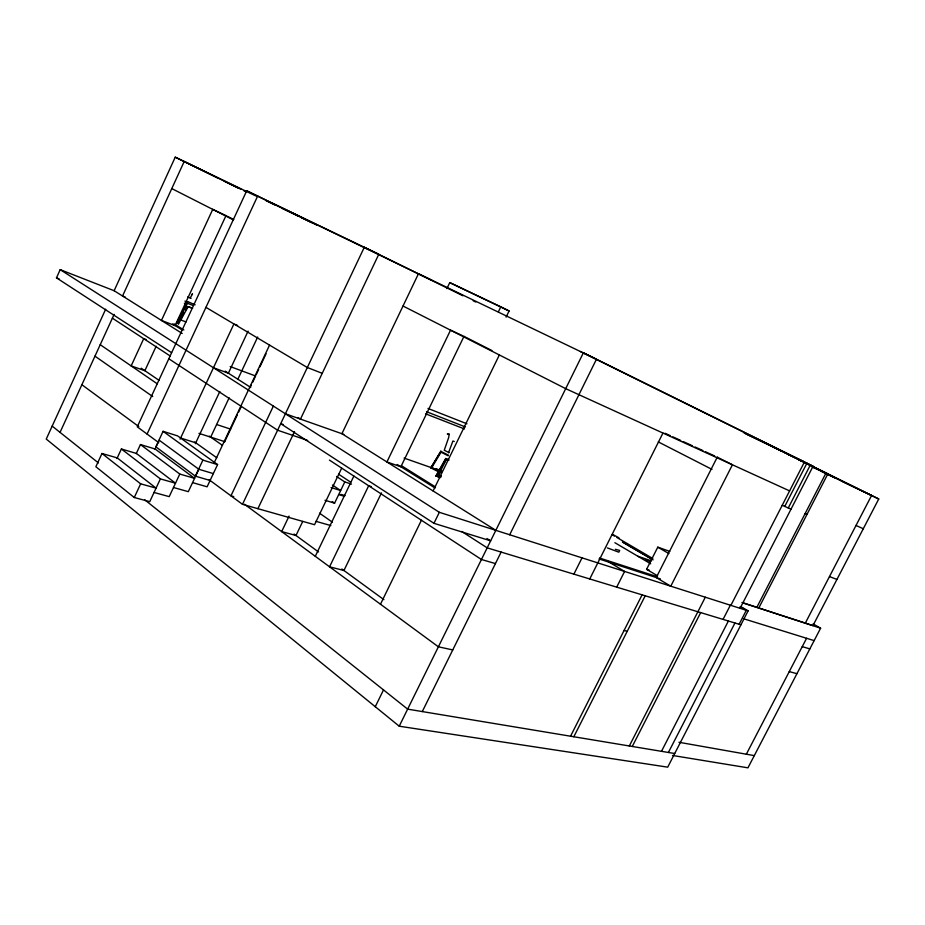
<?xml version="1.0" encoding="UTF-8"?>
<svg xmlns="http://www.w3.org/2000/svg" width="925" height="925" viewBox="0 0 925 925"><rect width="100%" height="100%" fill="white"/><g stroke="black" fill="none" stroke-linecap="round" stroke-linejoin="round"><path stroke-width="1.39" d="M187.578 301.77L186.931 303.388L187.74 301.631L195.129 304.799M448.521 452.764L452.915 441.005L454.244 441.502M171.622 352.714L56.471 277.847L60.194 269.649L114.133 290.728L182.213 333.474M105.681 309.193L46.25 439.074L399.23 726.206L667.7 767.16L748.094 610.87L740.763 606.603M114.133 290.728L175.241 157.169L255.82 195.938M60.044 432.38L114.122 314.384M101.981 453.493L140.646 483.833L156.071 488.123L117.244 457.91L101.981 453.493L95.865 466.732L134.264 497.523L149.746 501.674L160.383 478.896L121.383 448.983L116.955 458.534M156.163 346.262L144.867 370.694L131.153 365.907L143.71 338.666L146.196 339.579M183.081 314.673L180.664 319.888L186.052 321.981M431.825 280.31L246.709 190.781L137.258 426.83L158.73 442.636M136.218 453.666L140.45 444.555L155.111 448.983L194.574 478.352L179.785 474.051L140.45 444.555M147.075 434.056L257.67 196.031M192.573 482.619L207.108 486.804L217.572 464.593L177.635 435.906L163.077 431.316L155.851 446.844L195.36 476.155L210.091 480.468M154.995 449.238L159.204 440.196L198.84 469.276L213.328 473.588M134.264 497.523L140.646 483.833M180.086 439.167L233.909 323.958M179.785 474.051L169.206 496.632L154.047 492.47M195.36 443.699L219.826 391.483M248.085 331.138L228.383 373.203L213.455 367.745M210.692 437.132L229.134 397.842M237.771 379.423L257.682 337.012M195.36 476.155L202.876 460.13L163.077 431.316M198.84 469.276L188.318 491.672L173.484 487.498M214.265 462.604L269.545 345.106M224.636 441.826L237.39 414.712M238.604 412.134L241.032 406.977M250.143 387.61L251.357 385.031M252.571 382.453L255.612 375.989L230.186 366.566M256.225 374.694L258.676 369.468M259.902 366.867L266.042 353.824M273.372 406.087L230.949 495.823L233.724 496.621M341.672 468.189L314.546 524.718L242.489 504.322L364.381 247.114M257.902 508.681L294.52 431.617M289.074 516.092L281.674 531.597L295.988 535.494L302.729 521.434M324.987 500.263L334.584 503.165L344.782 481.948L351.5 484.099M315.275 556.295L353.859 476.074M446.879 288.612L449.77 282.611L500.795 306.834L509.085 310.973L506.079 317.136M381.482 492.875L343.95 570.505L329.566 566.805L368.67 485.752L371.226 486.585M463.992 336.365L400.872 466.767L386.904 461.968L450.544 330.167L462.766 335.81M498.378 311.806L500.795 306.834M440.913 476.34L438.658 474.953L446.555 458.742M433.085 490.955L499.35 354.957M380.476 604.233L421.418 520.243M283.408 424.587L280.714 423.662L433.964 523.307L439.34 512.311L748.094 610.87M375.272 706.712L383.505 689.923M176.837 323.045L186.792 302.926L187.382 303.227L177.415 323.368L176.837 323.045L178.583 323.808L188.133 306.776A84.984 68.681 -57.1 0 1 192.585 308.383M399.23 726.206L583.398 352.772L813.075 466.246L740.081 608.315M422.286 711.579L501.13 552.075M509.687 534.766L596.463 359.235L418.47 273.742L341.903 433.709L495.823 530.337M573.882 574.148L582.033 557.856M589.757 578.957L662.959 433.062M616.697 587.132L624.595 571.453L607.274 561.001M657.571 575.836L646.587 569.314L657.779 547.172L669.769 551.381M570.552 736.207L642.112 594.833M573.824 736.751L645.211 595.781M629.324 745.966L705.312 597.215M632.272 746.463L700.688 612.604M723.072 619.392L730.345 605.204M730.877 605.378L804.438 461.98L746.07 433.894M784.747 506.426L806.924 463.205M661.491 751.32L728.391 621.01M788.273 507.964L810.381 464.905M668.417 752.464L734.959 622.999M739.121 624.259L746.302 610.303L740.081 606.673M756.847 607.332L826.037 472.964M758.789 607.968L827.863 473.866L798.761 459.841M805.317 623.115L871.593 495.453L811.965 466.732M784.099 452.267L878.75 498.991L812.948 625.601L742.047 602.51M746.336 754.21L806.588 638.285M813.098 623.913L820.614 628.191L747.943 767.831L672.556 755.471M190.319 297.885L192.481 293.78L192.018 294.659M179.358 321.067L177.993 323.496L178.583 323.808M182.768 314.986L184.133 312.546M185.497 310.118L186.862 307.678M440.427 477.612L435.906 475.936L445.723 458.465L448.798 459.69M448.752 460.361L446.289 459.471L436.681 475.519L445.838 459.205L448.301 460.095M436.357 476.202L446.162 458.731M430.83 467.888L440.878 451.296L430.83 467.888L440.543 472.814M440.959 472.236L431.755 467.645L441.028 452.152L448.232 455.794M449.353 433.952L447.307 433.998L449.111 434.9L448.66 437.571L444.254 450.232L449.053 452.649M674.718 753.517L407.647 709.14L144.589 499.697M678.915 742.266L754.303 755.621M452.764 649.928L438.392 646.806L244.454 504.241M624.086 630.457L627.219 631.289M789.268 671.608L796.945 673.678M160.383 478.896L175.496 483.197L136.333 453.412L121.383 448.983M315.957 521.33L330.849 525.585M495.442 563.591L481.451 559.498L329.439 460.107M802.253 646.633L809.837 648.899M202.876 460.13L217.572 464.593M740.925 624.814L487.186 547.854L461.714 531.459M340.932 494.378L345.071 495.661M433.964 523.307L490.643 540.847L486.989 538.523M338.712 494.586L344.1 496.251M743.503 618.721L814.15 640.62M331.081 487.556L340.654 490.539L332.457 485.047M180.618 438.045L195.788 442.809M198.968 433.374L224.729 441.63M599.527 558.018L657.155 576.691M599.053 558.966L660.381 578.888M742.417 602.73L820.614 628.191M646.587 569.314L649.281 570.193M216.623 424.506L230.614 429.131M645.615 559.856L649.662 561.209M185.983 306.048L188.133 306.776M637.961 556.307L651.431 560.839M307.701 440.462L277.604 430.229L168.812 358.761M436.681 475.519L440.901 477.092M435.906 475.936L439.826 477.288M438.658 474.953L441.086 475.797M404.098 458.095L442.196 471.472M285.397 413.787L343.822 434.392M615.379 549.288L619.692 550.444L618.825 552.179L607.343 547.901M829.471 576.576L836.94 579.443M56.471 277.847L59.107 278.864M322.224 373.33L307.32 367.514L205.94 307.366M425.535 413.787L464.489 428.969M125.245 297.064L122.551 296.012L184.214 161.47L241.159 189.394M426.541 411.717L465.472 426.968M427.986 408.434L466.963 423.812M235.147 324.455L237.609 325.438M187.232 303.169L192.597 305.331M187.613 296.948L191.059 298.405M782.215 505.304L791.025 509.166M805.143 513.548L806.993 514.369M856.018 525.458L863.291 528.742M665.006 433.258L670.232 435.652M672.845 436.854L680.696 440.439M683.309 441.63L692.455 445.815M695.068 447.006L702.907 450.591M705.521 451.793L714.667 455.979M789.603 490.897L565.695 388.65L403.022 306.025M509.085 310.973L449.77 282.611M271.985 203.061L378.822 254.225L300.475 419.106L298.047 417.557M266.007 200.667L275.095 205.026M281.593 208.137L298.463 216.23M301.064 217.468L313.066 223.376M744.082 433.016L813.075 466.246M812.902 467.264L815.492 468.512M821.943 471.623L834.847 477.843M841.311 480.954L878.75 498.991M246.709 190.781L311.447 222.451M312.662 223.041L317.506 225.423M243.749 190.654L246.339 191.926M175.241 157.169L217.884 178.074M224.347 181.242L238.569 188.214M580.38 351.523L789.476 454.776M773.601 447.261L781.243 451.042M787.614 454.187L801.64 461.101M808.011 464.246L810.554 465.506M813.665 467.033L857.729 488.782M365.895 248.039L462.916 295.769M473.184 300.764L475.774 302.036M440.751 451.308L448.452 455.192M227.33 216.265L233.748 219.526M463.818 336.284L491.95 350.563M171.784 188.584L233.308 219.838M436.207 468.593L441.849 471.461M658.322 441.919L711.972 469.368M612.766 534.465L619.01 537.864M657.779 547.172L668.856 553.555M611.968 534.627L614.443 536.072M616.917 537.518L652.807 558.503M623.392 542.466L653.085 559.856M622.409 542.004L652.183 559.44M614.871 542.709L650.691 563.799M184.965 301.087L187.336 302.51M174.108 323.889L183.844 329.959M401.45 465.726L435.559 487.001M172.512 323.947L182.237 330.028M397.218 464.489L435.074 487.995M225.168 371.156L250.675 387.402M60.194 269.649L439.34 512.311M112.388 318.188L170.154 355.963M338.642 474.236L350.714 482.191M336.561 476.491L344.782 481.948M141.236 368.208L159.112 380.395M332.26 501.57L334.584 503.165M100.235 344.701L157.238 383.794M94.974 356.16L152.729 396.571M209.316 436.161L222.278 445.237M319.553 513.202L332.364 522.163M194.689 442.034L216.82 457.806M294.023 534.06L318.535 551.947M341.88 568.991L383.898 599.654M81.886 384.731L138.796 426.575M209.247 479.832L242.489 504.322M52.182 426.113L98.42 462.928M185.254 303.516A84.152 67.664 -50.2 0 1 186.653 304.198M184.376 303.238A84.187 67.664 -50.2 0 1 185.798 303.886M189.047 306.961A84.95 68.681 -57.1 0 1 192.007 308.071M212.738 209.385L161.447 320.432L175.045 325.646L226.001 215.594L212.738 209.385M717.257 457.158L656.264 577.558L670.775 586.196L732.427 464.789L717.257 457.158"/></g></svg>
